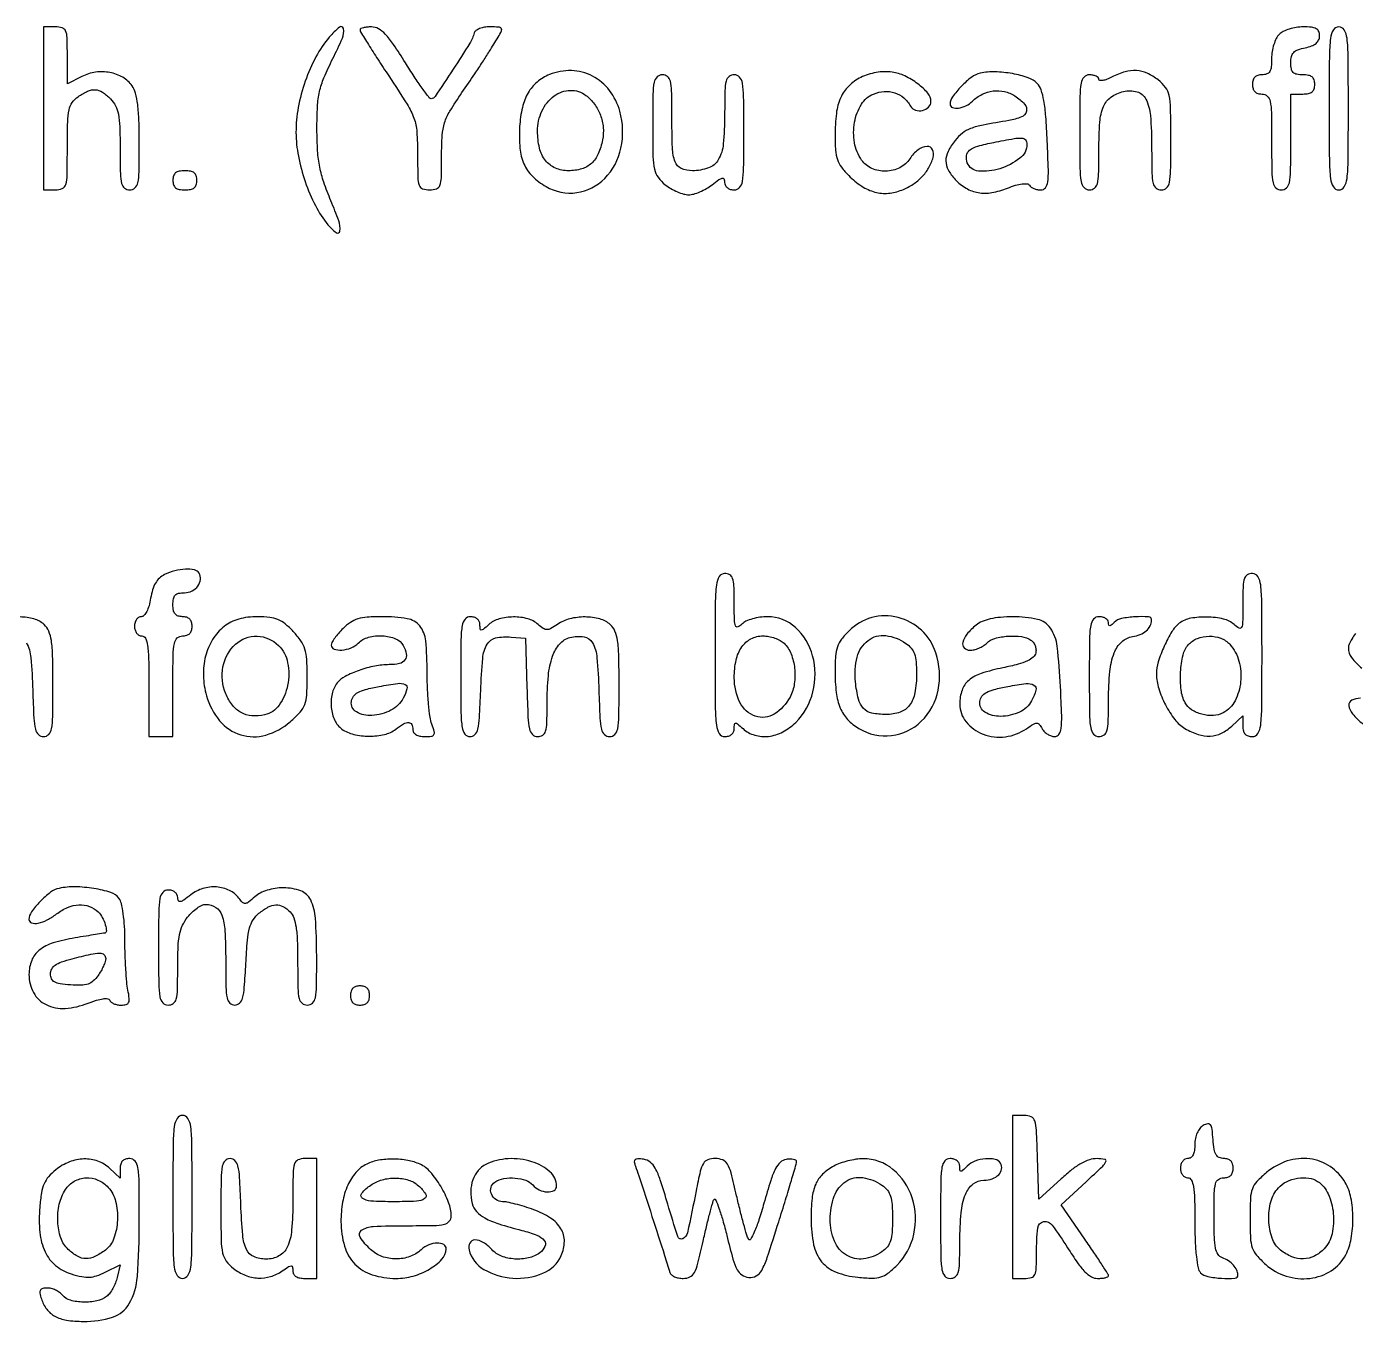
# Model space of a CAD drawing. Extents: x 23 to 201, y 13 to 268.
# Drawn here: x 96.99 to 120.43, y 46.36 to 69.21 of the extents above; entities that cross this region are included whole.
import ezdxf

# ---------------------------------------------------------------- set-up
doc = ezdxf.new("R2010")
doc.units = 0
doc.header["$MEASUREMENT"] = 0

msp = doc.modelspace()

# ---------------------------------------------------------------- linework, layer by layer
for points in [[(97.29, 67.7646), (97.29, 66.3264), (97.5015, 66.3264, 0.103725), (97.624231, 66.352138, 0.224878), (97.685938, 66.42321, 0.064491), (97.709266, 66.584342, 0.003744), (97.713, 67.083003, -0.006144), (97.718488, 67.529557, -0.046036), (97.743087, 67.739609, -0.099457), (97.798472, 67.868144, -0.088901), (97.901024, 67.971303, -0.044201), (98.071082, 68.069275, -0.125563), (98.204539, 68.094181, -0.130881), (98.330207, 68.051754, -0.049921), (98.4744, 67.9338, -0.080195), (98.562025, 67.812438, -0.069381), (98.612497, 67.663515, -0.038985), (98.63721, 67.440353, -0.008091), (98.6436, 67.0455, 0.004884), (98.647843, 66.611155, 0.052938), (98.669726, 66.437438, 0.1727), (98.721305, 66.357517, 0.165398), (98.8128, 66.3264, 0.183754), (98.904942, 66.361446, 0.161924), (98.956524, 66.450947, 0.046497), (98.977971, 66.64722, 0.003978), (98.982, 67.153576, 0.008384), (98.975314, 67.552261, 0.022939), (98.952966, 67.833109, 0.032164), (98.914635, 68.032871, 0.08952), (98.854995, 68.162077, 0.108403), (98.690788, 68.313167, 0.086093), (98.464356, 68.39739, 0.081234), (98.210431, 68.403033, 0.080888), (97.967532, 68.327545), (97.713, 68.200568), (97.713, 68.701684, 0.007517), (97.708286, 69.015241, 0.092591), (97.682923, 69.131538, 0.224565), (97.622907, 69.185207, 0.072079), (97.5015, 69.2028), (97.29, 69.2028)], [(102.331988, 69.020354, 0.054679), (102.096729, 68.675625, 0.038274), (101.907766, 68.244508, 0.037779), (101.784135, 67.781736, 0.048018), (101.744605, 67.3416, 0.046395), (101.786471, 66.920585, 0.035182), (101.906814, 66.472127, 0.035531), (102.08658, 66.051099, 0.05165), (102.306988, 65.71305, 0.063005), (102.453103, 65.573068, 0.573666), (102.517944, 65.600754, 0.116745), (102.498608, 65.781035, 0.015989), (102.360395, 66.13605, -0.017744), (102.234983, 66.46156, -0.034851), (102.162976, 66.729443, -0.033047), (102.126706, 67.013836, -0.014364), (102.114489, 67.394865, -0.012989), (102.123629, 67.798355, -0.042977), (102.159242, 68.061493, -0.045549), (102.238153, 68.306605, -0.015948), (102.39409, 68.642715, 0.01548), (102.561821, 69.003364, 0.142797), (102.582355, 69.172683, 0.57945), (102.512968, 69.1986, 0.042481)], [(102.8736, 69.151559, 0.138652), (102.883799, 69.115487, 0.001447), (103.022708, 68.890937, 0.004494), (103.186643, 68.632836, 0.002889), (103.3812, 68.33629, -0.006588), (103.703723, 67.836678, -0.052354), (103.824475, 67.590142, -0.070754), (103.875029, 67.352451, -0.017075), (103.8888, 66.949331, 0.005138), (103.892929, 66.547585, 0.07684), (103.917131, 66.409843, 0.228011), (103.97795, 66.347829, 0.086911), (104.1003, 66.3264, 0.083673), (104.222516, 66.346997, 0.227908), (104.283155, 66.407234, 0.079784), (104.30757, 66.540398, 0.005525), (104.3118, 66.923242, -0.015333), (104.323058, 67.29026, -0.062306), (104.364257, 67.509467, -0.059546), (104.45903, 67.716562, -0.013225), (104.671154, 68.044192, 0.001164), (104.898305, 68.377144, 0.004774), (105.033639, 68.580664, 0.005811), (105.15193, 68.766989, 0.002361), (105.308827, 69.02329, 0.022521), (105.367989, 69.131702, 0.288434), (105.363262, 69.175675, 0.215325), (105.318764, 69.198722, 0.01343), (105.16698, 69.2028, 0.039685), (105.068993, 69.19501, 0.050985), (104.981692, 69.171736, 0.060457), (104.91671, 69.137642, 0.17813), (104.88808, 69.09705, -0.073987), (104.808357, 68.913332, -0.005584), (104.515359, 68.454494, -0.002454), (104.196424, 67.972305, -0.246122), (104.12746, 67.934732, -0.241909), (104.0938, 67.951345, -0.004248), (103.970725, 68.120458, -0.009658), (103.830285, 68.325163, -0.006159), (103.674553, 68.5683, 0.009563), (103.46357, 68.892815, 0.040112), (103.318146, 69.074205, 0.072194), (103.197078, 69.170258, 0.132404), (103.076343, 69.2028, 0.02386), (102.998646, 69.19909, 0.038051), (102.933156, 69.187748, 0.044487), (102.886387, 69.171389, 0.294445)], [(119.080543, 69.069857, 0.08308), (119.029504, 68.998308, 0.037349), (118.986652, 68.890762, 0.035644), (118.957406, 68.767663, 0.040521), (118.9476, 68.646857, -0.023451), (118.940542, 68.496451, -0.109001), (118.914112, 68.414207, -0.175917), (118.862929, 68.371579, -0.086762), (118.7784, 68.3568, 0.072254), (118.704531, 68.346069, 0.124864), (118.6515, 68.3145, 0.124864), (118.619931, 68.261469, 0.072254), (118.6092, 68.1876, 0.072254), (118.619931, 68.113731, 0.124864), (118.6515, 68.0607, 0.124864), (118.704531, 68.029131, 0.072254), (118.7784, 68.0184, -0.186821), (118.870649, 67.982685, -0.160003), (118.92222, 67.8915, -0.045528), (118.943602, 67.691304, -0.003852), (118.9476, 67.1724, 0.003852), (118.951598, 66.653496, 0.045528), (118.97298, 66.4533, 0.160003), (119.024551, 66.362115, 0.186821), (119.1168, 66.3264, 0.186821), (119.209049, 66.362115, 0.160003), (119.26062, 66.4533, 0.045528), (119.282002, 66.653496, 0.003852), (119.286, 67.1724), (119.286, 68.0184), (119.4975, 68.0184, 0.044917), (119.597562, 68.027407, 0.124434), (119.661412, 68.05647, 0.149477), (119.696939, 68.108477, 0.07578), (119.709, 68.1876, 0.07578), (119.696939, 68.266723, 0.149477), (119.661412, 68.31873, 0.124434), (119.597562, 68.347793, 0.044917), (119.4975, 68.3568, -0.045605), (119.389898, 68.366635, -0.153202), (119.328091, 68.399312, -0.151783), (119.295699, 68.461658, -0.044502), (119.286, 68.570415, -0.057239), (119.298543, 68.679622, -0.134881), (119.337304, 68.75111, -0.116012), (119.411571, 68.799218, -0.036622), (119.5398, 68.83479, 0.038727), (119.653538, 68.866858, 0.084595), (119.731842, 68.911797, 0.112059), (119.777388, 68.970748, 0.109085), (119.7936, 69.044175, 0.100869), (119.777851, 69.121447, 0.168631), (119.733776, 69.170084, 0.101503), (119.650187, 69.195769, 0.023958), (119.503543, 69.2028, 0.040521), (119.382737, 69.192994, 0.035644), (119.259638, 69.163748, 0.037349), (119.152092, 69.120896, 0.08308)], [(119.9628, 67.7646, 0.001893), (119.966261, 66.850567, 0.027391), (119.986438, 66.527325, 0.106183), (120.036524, 66.380468, 0.263491), (120.132, 66.3264, 0.263491), (120.227476, 66.380468, 0.106183), (120.277562, 66.527325, 0.027391), (120.297739, 66.850567, 0.001893), (120.3012, 67.7646, 0.001893), (120.297739, 68.678633, 0.027391), (120.277562, 69.001875, 0.106183), (120.227476, 69.148732, 0.263491), (120.132, 69.2028, 0.263491), (120.036524, 69.148732, 0.106183), (119.986438, 69.001875, 0.027391), (119.966261, 68.678633, 0.001893)], [(106.2153, 68.361423, 0.077786), (105.995388, 68.228477, 0.087773), (105.837151, 68.039344, 0.074765), (105.736596, 67.781875, 0.040369), (105.688184, 67.44418, 0.036361), (105.692375, 67.063001, 0.082921), (105.763102, 66.785022, 0.095839), (105.91197, 66.570063, 0.061428), (106.154149, 66.385462, 0.168101), (106.693847, 66.278582, 0.166012), (107.187472, 66.527223, 0.142823), (107.47525, 67.064888, 0.119847), (107.455238, 67.713454, 0.095774), (107.272826, 68.081292, 0.109918), (106.973522, 68.333651, 0.112889), (106.60216, 68.431139, 0.105486)], [(116.13465, 68.318996, -0.02557), (116.045372, 68.278085, -0.050261), (115.970341, 68.256662, -0.084503), (115.919903, 68.256204, -0.368225), (115.902, 68.277217, 0.200715), (115.88928, 68.307626, 0.084908), (115.852297, 68.333423, 0.064957), (115.797566, 68.350949, 0.045076), (115.7328, 68.3568, 0.212584), (115.639623, 68.315309, 0.142907), (115.588275, 68.20875, 0.038318), (115.567375, 67.973339, 0.002988), (115.5636, 67.3416, 0.002988), (115.567375, 66.709861, 0.038318), (115.588275, 66.47445, 0.142907), (115.639623, 66.367891, 0.212584), (115.7328, 66.3264, 0.162547), (115.824191, 66.356917, 0.17424), (115.875759, 66.435416, 0.054053), (115.897719, 66.605754, 0.005053), (115.902, 67.02933, -0.017377), (115.919216, 67.524534, -0.08184), (115.984637, 67.800436, -0.141088), (116.115311, 67.963203, -0.094756), (116.333988, 68.062188, -0.128703), (116.574315, 68.057408, -0.209078), (116.729503, 67.929821, -0.099008), (116.811572, 67.636821, -0.018935), (116.8326, 67.081757, 0.00454), (116.836763, 66.623261, 0.050594), (116.858488, 66.44197, 0.169159), (116.910079, 66.358852, 0.171694), (117.0018, 66.3264, 0.192601), (117.094251, 66.363384, 0.156307), (117.145793, 66.45782, 0.043773), (117.167058, 66.665548, 0.00363), (117.171, 67.20856, 0.004502), (117.165973, 67.766921, 0.047471), (117.140302, 67.993379, 0.108869), (117.076577, 68.134321, 0.065786), (116.948091, 68.26606, 0.059278), (116.754009, 68.384545, 0.091428), (116.563896, 68.432549, 0.087176), (116.362634, 68.410539, 0.049535)], [(108.0342, 67.47464, 0.004502), (108.039227, 66.916279, 0.047471), (108.064898, 66.689821, 0.108869), (108.128623, 66.548879, 0.065786), (108.257109, 66.41714, 0.035873), (108.356311, 66.350027, 0.0301), (108.469964, 66.293306, 0.031167), (108.580552, 66.254136, 0.069636), (108.6687, 66.2418, 0.069636), (108.756848, 66.254136, 0.031167), (108.867436, 66.293306, 0.0301), (108.981089, 66.350027, 0.035873), (109.080291, 66.41714, -0.010926), (109.20258, 66.50908, -0.109252), (109.261039, 66.534153, -0.356195), (109.291744, 66.517505, -0.097709), (109.3032, 66.45944, 0.119112), (109.315838, 66.407142, 0.107981), (109.351248, 66.36418, 0.095021), (109.405697, 66.336051, 0.071968), (109.4724, 66.3264, 0.212584), (109.565577, 66.367891, 0.142907), (109.616925, 66.47445, 0.038318), (109.637825, 66.709861, 0.002988), (109.6416, 67.3416, 0.002988), (109.637825, 67.973339, 0.038318), (109.616925, 68.20875, 0.142907), (109.565577, 68.315309, 0.212584), (109.4724, 68.3568, 0.163088), (109.380989, 68.326169, 0.173951), (109.329419, 68.247401, 0.053838), (109.307474, 68.076424, 0.00502), (109.3032, 67.650812, -0.022769), (109.279793, 67.137082, -0.10844), (109.191462, 66.858546, -0.177132), (109.019625, 66.714678, -0.08682), (108.73454, 66.6648, -0.105246), (108.538534, 66.70652, -0.202062), (108.43059, 66.821786, -0.08003), (108.382554, 67.066116, -0.008602), (108.3726, 67.644619, 0.004955), (108.368341, 68.074356, 0.05341), (108.346425, 68.246627, 0.173362), (108.294851, 68.325939, 0.164181), (108.2034, 68.3568, 0.192601), (108.110949, 68.319816, 0.156307), (108.059407, 68.22538, 0.043773), (108.038142, 68.017652, 0.00363)], [(111.704397, 68.311596, 0.076841), (111.490571, 68.157573, 0.093845), (111.350385, 67.955296, 0.073911), (111.273086, 67.677448, 0.030958), (111.249, 67.288812, 0.018108), (111.258527, 67.025841, 0.064324), (111.292118, 66.860892, 0.07835), (111.362603, 66.727382, 0.035833), (111.49196, 66.578025, 0.051884), (111.720188, 66.392814, 0.078622), (111.953066, 66.288502, 0.086547), (112.189675, 66.266781, 0.078053), (112.428926, 66.324547, 0.044961), (112.625226, 66.427382, 0.058394), (112.781839, 66.556397, 0.061081), (112.899158, 66.712968, 0.056371), (112.978994, 66.89745, 0.184877), (112.969337, 67.035541, 0.305717), (112.873054, 67.093512, 0.154221), (112.712837, 67.033671, 0.082001), (112.56808, 66.8763, -0.131713), (112.390841, 66.718057, -0.110262), (112.145652, 66.65616, -0.111397), (111.899453, 66.704591, -0.136761), (111.719097, 66.852824, -0.110542), (111.59273, 67.159529, -0.086827), (111.593663, 67.520072, -0.093267), (111.713407, 67.836468, -0.158891), (111.92618, 68.018557, -0.081792), (112.117883, 68.063338, -0.096322), (112.30255, 68.039985, -0.098109), (112.462458, 67.949817, -0.088118), (112.583111, 67.802429, 0.189571), (112.668348, 67.732667, 0.135847), (112.792678, 67.727546, 0.139206), (112.899823, 67.78685, 0.199757), (112.941, 67.885804, 0.180372), (112.886786, 68.031199, 0.052372), (112.709187, 68.197425, 0.050883), (112.479787, 68.336814, 0.07562), (112.255181, 68.404666, 0.043663), (112.120627, 68.412095, 0.033832), (111.974545, 68.397474, 0.033707), (111.831095, 68.363161, 0.042195)], [(113.809836, 68.385469, 0.11167), (113.659192, 68.31614, 0.03693), (113.476257, 68.153229, 0.035489), (113.322229, 67.969788, 0.158177), (113.2794, 67.837791, 0.316232), (113.320321, 67.77956, 0.120908), (113.424228, 67.768607, 0.081185), (113.558319, 67.809739, 0.081618), (113.672059, 67.891373, -0.0812), (113.841013, 68.012849, -0.084986), (114.037237, 68.071778, -0.086731), (114.23849, 68.061536, -0.089277), (114.422116, 67.983476, -0.061097), (114.591545, 67.840164, -0.252138), (114.623981, 67.714548, -0.239836), (114.536855, 67.613606, -0.056559), (114.31575, 67.551232, 0.00633), (113.859811, 67.470798, 0.042419), (113.638388, 67.409026, 0.079598), (113.494833, 67.327647, 0.05749), (113.365031, 67.196795, 0.050306), (113.242704, 67.004253, 0.117379), (113.203722, 66.839084, 0.125661), (113.244322, 66.68135, 0.062101), (113.366341, 66.512576, 0.071976), (113.55989, 66.356998, 0.092022), (113.774394, 66.278738, 0.084826), (114.016252, 66.279449, 0.052153), (114.290959, 66.357372, -0.020423), (114.433511, 66.407762, -0.041584), (114.549455, 66.433179, -0.056048), (114.634476, 66.43494, -0.235714), (114.676629, 66.408849, 0.106869), (114.707066, 66.37724, 0.051129), (114.757072, 66.350619, 0.047404), (114.817252, 66.332511, 0.049427), (114.87892, 66.3264, 0.228415), (114.958462, 66.364737, 0.136607), (115.000281, 66.46337, 0.039697), (115.010897, 66.674981, 0.003764), (114.991829, 67.19355, 0.007514), (114.96638, 67.622129, 0.024843), (114.931407, 67.902692, 0.037735), (114.883429, 68.091274, 0.110983), (114.814352, 68.205057, 0.12007), (114.65483, 68.30621, 0.037121), (114.377428, 68.377609, 0.0374), (114.071679, 68.409194, 0.059339)], [(106.857131, 67.994559, -0.071271), (107.00871, 67.839396, -0.068709), (107.112886, 67.646053, -0.068072), (107.161439, 67.430015, -0.067749), (107.150321, 67.208511, -0.056381), (107.074799, 66.962706, -0.105911), (106.954315, 66.794569, -0.11361), (106.782009, 66.697793, -0.071495), (106.552454, 66.6648, -0.099991), (106.31896, 66.711966, -0.127435), (106.144994, 66.844806, -0.108267), (106.038991, 67.064554, -0.058507), (106.0038, 67.364269, -0.10771), (106.08097, 67.718342, -0.127035), (106.296568, 67.98392, -0.152328), (106.582404, 68.083057, -0.173278)], [(114.633, 67.133396, -0.233487), (114.510157, 66.884676, -0.088034), (114.155962, 66.701326, -0.094994), (113.779162, 66.658705, -0.289613), (113.581778, 66.805847, -0.128026), (113.567617, 66.932048, -0.195002), (113.622471, 67.02608, -0.096609), (113.766922, 67.098533, -0.019646), (114.046867, 67.164967, -0.004625), (114.405918, 67.231962, -0.05732), (114.544297, 67.240372, -0.216385), (114.607425, 67.207506, -0.167692)], [(99.5742, 66.4956, 0.07578), (99.586261, 66.416477, 0.149477), (99.621787, 66.36447, 0.124434), (99.685638, 66.335407, 0.044917), (99.7857, 66.3264, 0.044917), (99.885762, 66.335407, 0.124434), (99.949612, 66.36447, 0.149477), (99.985139, 66.416477, 0.07578), (99.9972, 66.4956, 0.07578), (99.985139, 66.574723, 0.149477), (99.949612, 66.62673, 0.124434), (99.885762, 66.655793, 0.044917), (99.7857, 66.6648, 0.044917), (99.685638, 66.655793, 0.124434), (99.621787, 66.62673, 0.149477), (99.586261, 66.574723, 0.07578)], [(99.425, 59.539233, 0.078563), (99.336667, 59.47802, 0.07007), (99.267453, 59.390311, 0.058698), (99.21622, 59.272726, 0.033784), (99.181538, 59.121959, -0.028796), (99.152615, 58.990235, -0.050932), (99.11185, 58.886822, -0.068367), (99.064062, 58.818996, -0.208048), (99.013487, 58.797, 0.144224), (98.969218, 58.783959, 0.099455), (98.931501, 58.747298, 0.083793), (98.906084, 58.692478, 0.066835), (98.8974, 58.6278, 0.072314), (98.906864, 58.562708, 0.08892), (98.934412, 58.50795, 0.10214), (98.975591, 58.471561, 0.130775), (99.0243, 58.4586, -0.292784), (99.089446, 58.416876, -0.072528), (99.127029, 58.2894, -0.030643), (99.14658, 58.04744, -0.004841), (99.1512, 57.5703), (99.1512, 56.682), (99.3627, 56.682), (99.5742, 56.682), (99.5742, 57.5703, -0.003595), (99.578133, 58.117405, -0.043488), (99.599379, 58.326413, -0.15568), (99.650915, 58.421402, -0.193568), (99.7434, 58.4586, 0.072254), (99.817269, 58.469331, 0.124864), (99.8703, 58.5009, 0.124864), (99.901869, 58.553931, 0.072254), (99.9126, 58.6278, 0.072254), (99.901869, 58.701669, 0.124864), (99.8703, 58.7547, 0.124864), (99.817269, 58.786269, 0.072254), (99.7434, 58.797, -0.07578), (99.664277, 58.809061, -0.149477), (99.61227, 58.844588, -0.124434), (99.583207, 58.908438, -0.044917), (99.5742, 59.0085, -0.045238), (99.583812, 59.114523, -0.146716), (99.615595, 59.176754, -0.152702), (99.675467, 59.20979, -0.050326), (99.776649, 59.22, 0.114303), (99.910827, 59.25108, 0.11922), (100.015279, 59.337739, 0.135053), (100.060511, 59.453518, 0.165879), (100.034782, 59.566034, 0.209314), (99.953317, 59.622313, 0.05902), (99.795825, 59.633986, 0.052053), (99.607275, 59.605887, 0.049352)], [(109.134, 58.1202, 0.001893), (109.137461, 57.206167, 0.027391), (109.157638, 56.882925, 0.106183), (109.207724, 56.736068, 0.263491), (109.3032, 56.682, 0.07174), (109.371565, 56.69186, 0.10155), (109.425691, 56.720651, 0.113349), (109.460142, 56.765616, 0.107422), (109.4724, 56.822012, -0.025779), (109.476547, 56.902386, -0.38433), (109.49577, 56.919724, -0.177905), (109.530045, 56.90713, -0.007828), (109.627111, 56.822012, 0.112587), (109.832861, 56.706564, 0.10166), (110.076413, 56.68594, 0.092191), (110.328045, 56.764332, 0.075023), (110.555606, 56.932221, 0.136346), (110.86002, 57.470894, 0.126562), (110.854666, 58.106115, 0.143268), (110.552109, 58.60539, 0.187498), (110.059106, 58.797, 0.036318), (109.925499, 58.787282, 0.034962), (109.792947, 58.758322, 0.037123), (109.679188, 58.715604, 0.08822), (109.605343, 58.664057, -0.095735), (109.534275, 58.616008, -0.434171), (109.49355, 58.63398, -0.079355), (109.475373, 58.735258, -0.004802), (109.4724, 59.044757, 0.008291), (109.467463, 59.342465, 0.071385), (109.444283, 59.473045, 0.188388), (109.393002, 59.535098, 0.127626), (109.3032, 59.5584, 0.263491), (109.207724, 59.504332, 0.106183), (109.157638, 59.357475, 0.027391), (109.137461, 59.034233, 0.001893)], [(118.44, 59.037688, -0.004044), (118.437295, 58.703267, -0.09272), (118.418253, 58.609851, -0.445513), (118.374599, 58.594086, -0.061049), (118.285289, 58.656988, 0.127406), (118.098804, 58.754576, 0.051283), (117.811362, 58.791044, 0.051222), (117.520019, 58.768086, 0.117644), (117.319948, 58.679889, 0.094734), (117.190019, 58.535426, 0.03005), (117.054734, 58.27777, 0.030593), (116.949732, 58.000698, 0.075412), (116.9172, 57.786229, 0.076466), (116.956753, 57.529106, 0.044101), (117.077062, 57.239241, 0.044444), (117.242369, 56.981557, 0.094787), (117.419175, 56.82568, 0.053796), (117.653893, 56.719146, 0.092098), (117.866339, 56.69031, 0.10097), (118.06133, 56.740105, 0.075872), (118.244197, 56.865947), (118.44, 57.049894), (118.44, 56.865947, 0.060458), (118.45006, 56.783051, 0.126195), (118.480604, 56.726143, 0.134525), (118.533213, 56.693183, 0.073191), (118.6092, 56.682, 0.263491), (118.704676, 56.736068, 0.106183), (118.754762, 56.882925, 0.027391), (118.774939, 57.206167, 0.001893), (118.7784, 58.1202, 0.001893), (118.774939, 59.034233, 0.027391), (118.754762, 59.357475, 0.106183), (118.704676, 59.504332, 0.263491), (118.6092, 59.5584, 0.128966), (118.519318, 59.534825, 0.188069), (118.468022, 59.472161, 0.070556), (118.444902, 59.340087, 0.008105)], [(100.475945, 58.623261, 0.089031), (100.273938, 58.396024, 0.075241), (100.148865, 58.099285, 0.069944), (100.111545, 57.758375, 0.060667), (100.165966, 57.402652, 0.106001), (100.398325, 56.960876, 0.144704), (100.770493, 56.712785, 0.146735), (101.213672, 56.708726, 0.110016), (101.643956, 56.944564, 0.026405), (101.818681, 57.115122, 0.096493), (101.899531, 57.246321, 0.077021), (101.934456, 57.413333, 0.013103), (101.943, 57.739317, 0.014352), (101.934206, 58.04563, 0.060591), (101.901654, 58.226117, 0.078505), (101.831205, 58.369692, 0.034642), (101.697558, 58.534253, 0.031219), (101.553151, 58.670687, 0.074021), (101.427153, 58.747389, 0.071829), (101.281927, 58.785346, 0.028066), (101.074467, 58.797, 0.030013), (100.894971, 58.786216, 0.040648), (100.735845, 58.75375, 0.044588), (100.596445, 58.69942, 0.051487)], [(102.573655, 58.589345, 0.01959), (102.494153, 58.503358, 0.023867), (102.426999, 58.416709, 0.023416), (102.378381, 58.339978, 0.130216), (102.366, 58.293245, 0.323762), (102.415792, 58.224409, 0.100014), (102.550428, 58.208314, 0.075587), (102.715414, 58.247165, 0.101154), (102.843386, 58.3317, -0.132977), (103.022409, 58.434439, -0.078187), (103.269613, 58.459376, -0.081579), (103.501636, 58.407901, -0.176366), (103.635936, 58.287652, -0.073851), (103.689136, 58.139131, -0.210456), (103.665869, 58.034263, -0.181895), (103.568263, 57.970627, -0.054529), (103.388831, 57.951, 0.049634), (103.133852, 57.925626, 0.035101), (102.856222, 57.849223, 0.035315), (102.612133, 57.743332, 0.104472), (102.47175, 57.627914, 0.115931), (102.380766, 57.436476, 0.078546), (102.367177, 57.194354, 0.080466), (102.428301, 56.96577, 0.135294), (102.554024, 56.813697, 0.096294), (102.762697, 56.720756, 0.056259), (103.035599, 56.689338, 0.05668), (103.305175, 56.71939, 0.106223), (103.50312, 56.811591, -0.027442), (103.642303, 56.905324, -0.137546), (103.732128, 56.929648, -0.28686), (103.784457, 56.89628, -0.111566), (103.8042, 56.8089, 0.140037), (103.819141, 56.756598, 0.117904), (103.860251, 56.715967, 0.088415), (103.926494, 56.690392, 0.048056), (104.013606, 56.682, 0.027503), (104.1329, 56.688567, 0.237221), (104.176288, 56.716735, 0.20536), (104.183104, 56.771394, 0.020576), (104.140506, 56.899007, -0.057263), (104.108462, 57.025071, -0.011209), (104.082236, 57.258035, -0.011763), (104.064057, 57.532405, -0.010659), (104.058, 57.816495, 0.023372), (104.031941, 58.373684, 0.147718), (103.925997, 58.633797, 0.18424), (103.706782, 58.761152, 0.0405), (103.264943, 58.797, 0.01666), (103.002215, 58.788243, 0.056354), (102.833556, 58.757688, 0.075259), (102.703145, 58.695966, 0.048316)], [(104.6502, 57.7395, 0.002977), (104.654048, 57.093252, 0.034816), (104.674571, 56.842041, 0.123479), (104.723162, 56.726088, 0.23632), (104.811234, 56.682, 0.200042), (104.898395, 56.718325, 0.138214), (104.950886, 56.812974, 0.044213), (104.979904, 57.014074, 0.004655), (105.001584, 57.488871, -0.01295), (105.037325, 58.06261, -0.107043), (105.114427, 58.31064, -0.214154), (105.26461, 58.421111, -0.074862), (105.5385, 58.43834), (105.7923, 58.4163), (105.81641, 57.54915, 0.004008), (105.835136, 57.026458, 0.043091), (105.862571, 56.816541, 0.143988), (105.91584, 56.719516, 0.198209), (106.00676, 56.682, 0.145561), (106.095134, 56.708285, 0.180235), (106.145784, 56.776887, 0.063008), (106.168315, 56.922536, 0.006908), (106.173, 57.261576, -0.022438), (106.195192, 57.755843, -0.060577), (106.268569, 58.098853, -0.095194), (106.394311, 58.317671, -0.154592), (106.575248, 58.429268, -0.099859), (106.824226, 58.44094, -0.233456), (106.973, 58.336758, -0.104213), (107.052152, 58.074877, -0.014043), (107.085514, 57.497872, 0.004389), (107.104309, 57.009236, 0.045528), (107.13201, 56.810097, 0.148393), (107.185359, 56.717746, 0.190328), (107.275864, 56.682, 0.204666), (107.366454, 56.720703, 0.147084), (107.41702, 56.819951, 0.041309), (107.438066, 57.037218, 0.003498), (107.442, 57.599488, 0.005395), (107.436513, 58.107977, 0.030932), (107.414056, 58.376548, 0.062152), (107.368345, 58.542093, 0.11087), (107.287289, 58.656988, 0.119779), (107.102163, 58.757437, 0.063507), (106.841898, 58.79196, 0.061863), (106.571724, 58.759784, 0.09249), (106.355845, 58.661675, -0.022103), (106.238836, 58.587201, -0.131402), (106.169467, 58.56865, -0.1522), (106.105324, 58.588639, -0.032862), (106.013109, 58.661675, 0.120003), (105.83146, 58.760134, 0.065902), (105.579084, 58.79216, 0.065758), (105.326299, 58.757383, 0.117416), (105.143311, 58.656988, -0.007828), (105.046245, 58.57187, -0.177905), (105.01197, 58.559276, -0.38433), (104.992747, 58.576614, -0.025779), (104.9886, 58.656988, 0.107422), (104.976342, 58.713384, 0.113349), (104.941891, 58.758349, 0.10155), (104.887765, 58.78714, 0.07174), (104.8194, 58.797, 0.218517), (104.725994, 58.754132, 0.138781), (104.674734, 58.643663, 0.036854), (104.653931, 58.399459, 0.002827)], [(111.496292, 58.549708, 0.034655), (111.364006, 58.397692, 0.078636), (111.29251, 58.263614, 0.065165), (111.258596, 58.098672, 0.018162), (111.249, 57.834588, 0.029224), (111.271102, 57.45676, 0.069715), (111.34214, 57.185427, 0.088135), (111.471777, 56.983658, 0.07271), (111.671112, 56.822882, 0.163239), (112.245985, 56.700388, 0.167714), (112.771035, 56.951443, 0.15035), (113.067218, 57.501451, 0.129285), (113.026615, 58.159423, 0.124984), (112.772649, 58.557875, 0.126913), (112.360707, 58.784092, 0.128975), (111.896046, 58.780921, 0.131256)], [(113.735815, 58.647069, 0.045725), (113.575671, 58.489065, 0.11511), (113.501688, 58.343967, 0.255015), (113.526991, 58.247715, 0.206445), (113.626498, 58.2048, 0.061199), (113.701859, 58.214059, 0.039095), (113.785665, 58.242077, 0.038899), (113.864761, 58.283109, 0.057335), (113.925986, 58.3317, -0.130794), (114.068949, 58.414562, -0.049662), (114.298224, 58.45296, -0.049583), (114.535147, 58.445283, -0.10877), (114.704774, 58.383717, -0.095236), (114.746192, 58.344763, -0.06635), (114.776681, 58.288101, -0.064026), (114.792118, 58.223124, -0.07446), (114.789374, 58.159731, -0.166034), (114.744744, 58.08196, -0.073552), (114.644077, 58.016877, -0.043632), (114.47595, 57.957429, -0.012947), (114.21, 57.896065, 0.027955), (113.828903, 57.796001, 0.096499), (113.60648, 57.673023, 0.136802), (113.489173, 57.502074, 0.08256), (113.4486, 57.25803, 0.171333), (113.560886, 56.939966, 0.134957), (113.859353, 56.725188, 0.120319), (114.2553, 56.679058, 0.122484), (114.625026, 56.821296, -0.014196), (114.746931, 56.901623, -0.139451), (114.805539, 56.918293, -0.225069), (114.850249, 56.897094, -0.043796), (114.901853, 56.821296, 0.069915), (114.94235, 56.768005, 0.055074), (114.999163, 56.722869, 0.056288), (115.062853, 56.692194, 0.084006), (115.123654, 56.681833, 0.249552), (115.198304, 56.721455, 0.12028), (115.236976, 56.825994, 0.036902), (115.24602, 57.045719, 0.00385), (115.2252, 57.561649, 0.016791), (115.16692, 58.274186, 0.120971), (115.047736, 58.594746, 0.191845), (114.819622, 58.749131, 0.055022), (114.387238, 58.795119, 0.019684), (114.166106, 58.78553, 0.035209), (113.986409, 58.757803, 0.043441), (113.843628, 58.712019, 0.072666)], [(115.7328, 57.7395, 0.002827), (115.736531, 57.079541, 0.036854), (115.757334, 56.835338, 0.138781), (115.808594, 56.724868, 0.218517), (115.902, 56.682, 0.154243), (115.99308, 56.710782, 0.17792), (116.044748, 56.785262, 0.057533), (116.067283, 56.945874, 0.005639), (116.072447, 57.33765, -0.022612), (116.095684, 57.830461, -0.068342), (116.171743, 58.157056, -0.113807), (116.304132, 58.353965, -0.15406), (116.496318, 58.445979, 0.060224), (116.630086, 58.481723, 0.082176), (116.736584, 58.546345, 0.095266), (116.805568, 58.633159, 0.115783), (116.831305, 58.73355, 0.399491), (116.776895, 58.793172, 0.032181), (116.544074, 58.794709, 0.034539), (116.300306, 58.763634, 0.148466), (116.17272, 58.69548, -0.018208), (116.120152, 58.646607, -0.180052), (116.09235, 58.63626, -0.354955), (116.075956, 58.649576, -0.051663), (116.0712, 58.69548, 0.163305), (116.058205, 58.734205, 0.096011), (116.021497, 58.767179, 0.077243), (115.966713, 58.789457, 0.05808), (115.902, 58.797, 0.218517), (115.808594, 58.754132, 0.138781), (115.757334, 58.643663, 0.036854), (115.736531, 58.399459, 0.002827)], [(101.4354, 58.2894, -0.148729), (101.59771, 57.985176, -0.098142), (101.597372, 57.585897, -0.104062), (101.447627, 57.235516, -0.188002), (101.191635, 57.064904, -0.072273), (100.966376, 57.048678, -0.107172), (100.777182, 57.104295, -0.104361), (100.624578, 57.234777, -0.065774), (100.506819, 57.438525, -0.144561), (100.456692, 57.911595, -0.163297), (100.677045, 58.309916, -0.195172), (101.058677, 58.451936, -0.191325)], [(110.351334, 58.32898, -0.103783), (110.473958, 58.141232, -0.065609), (110.536548, 57.886258, -0.063777), (110.53175, 57.615123, -0.083235), (110.455916, 57.379329, -0.135232), (110.178483, 57.079177, -0.22623), (109.843597, 57.041881, -0.199552), (109.572121, 57.283848, -0.112693), (109.4724, 57.720676, -0.053335), (109.505586, 58.030897, -0.097371), (109.606061, 58.263812, -0.122926), (109.767674, 58.406928, -0.120617), (109.978754, 58.4586, -0.046458), (110.081288, 58.449052, -0.037293), (110.188421, 58.420524, -0.038571), (110.284183, 58.378686, -0.074234)], [(112.499176, 58.326903, -0.067033), (112.592398, 58.240945, -0.088567), (112.64923, 58.140614, -0.064297), (112.678606, 58.002984, -0.020471), (112.6872, 57.793172, -0.042563), (112.658248, 57.453679, -0.118551), (112.564371, 57.235394, -0.149744), (112.397477, 57.113358, -0.083717), (112.147213, 57.07116, -0.052043), (111.899114, 57.097054, -0.153823), (111.751578, 57.180208, -0.128783), (111.663108, 57.343643, -0.031948), (111.609322, 57.645886, -0.090639), (111.639448, 58.084728, -0.168632), (111.833635, 58.378904, -0.196122), (112.143524, 58.463302, -0.123012)], [(118.208797, 58.31055, -0.116955), (118.370598, 58.01481, -0.091289), (118.402035, 57.648837, -0.09632), (118.302261, 57.31256, -0.15086), (118.091733, 57.099719, -0.113052), (117.920854, 57.053116, -0.075642), (117.718602, 57.075433, -0.077064), (117.536014, 57.155817, -0.128414), (117.422568, 57.27837, -0.095147), (117.352113, 57.50479, -0.04205), (117.343337, 57.819237, -0.041621), (117.385824, 58.122166, -0.128964), (117.480212, 58.303889, -0.116655), (117.639114, 58.413294, -0.09064), (117.845869, 58.453042, -0.091336), (118.051892, 58.417035, -0.121121)], [(103.635343, 57.359441, -0.151932), (103.418689, 57.146036, -0.103607), (103.083069, 57.05322, -0.146344), (102.811485, 57.116035, -0.308764), (102.721017, 57.301458, -0.121915), (102.75836, 57.392912, -0.111999), (102.835032, 57.45981, -0.061955), (102.971847, 57.512972, -0.014571), (103.212, 57.566099, -0.012319), (103.542122, 57.62071, -0.149457), (103.667511, 57.600807, -0.361356), (103.701645, 57.525017, -0.055317)], [(114.716587, 57.314607, -0.163839), (114.503435, 57.114193, -0.104229), (114.168136, 57.038471, -0.139615), (113.893182, 57.112508, -0.302599), (113.803617, 57.301458, -0.121915), (113.84096, 57.392912, -0.111999), (113.917632, 57.45981, -0.061955), (114.054447, 57.512972, -0.014571), (114.2946, 57.566099, -0.016421), (114.622571, 57.617594, -0.166604), (114.755663, 57.589606, -0.338915), (114.79131, 57.500309, -0.054474)], [(97.566636, 54.004104, 0.111112), (97.415922, 53.934356, 0.036821), (97.233005, 53.7712, 0.035356), (97.078979, 53.587644, 0.158165), (97.0362, 53.455791, 0.332502), (97.081612, 53.395052, 0.12119), (97.195593, 53.389853, 0.070524), (97.356571, 53.446152, 0.047352), (97.520715, 53.5518, -0.065945), (97.716818, 53.667972, -0.088708), (97.917575, 53.714167, -0.100146), (98.103238, 53.686029, -0.109272), (98.256857, 53.588057, -0.074605), (98.329425, 53.489868, -0.049518), (98.382592, 53.359999, -0.058949), (98.401889, 53.248822, -0.423302), (98.36865, 53.21291, 0.033197), (98.352324, 53.211444, 0.000209), (98.207384, 53.188601, 0.000852), (98.041828, 53.162147, 0.000543), (97.84936, 53.130843, 0.033087), (97.462601, 53.040908, 0.094003), (97.218413, 52.913136, 0.130431), (97.083784, 52.733017, 0.095909), (97.0362, 52.487231, 0.12384), (97.117358, 52.164581, 0.156965), (97.337556, 51.952529, 0.131586), (97.673983, 51.886606, 0.07668), (98.077795, 51.97743, -0.018175), (98.227216, 52.029941, -0.041028), (98.344222, 52.056055, -0.059432), (98.425756, 52.057593, -0.295469), (98.459857, 52.030328, 0.1498), (98.483326, 51.997395, 0.062817), (98.530824, 51.969641, 0.054377), (98.593025, 51.950762, 0.046543), (98.661225, 51.9444, 0.062281), (98.751015, 51.955628, 0.227921), (98.793802, 51.991448, 0.137396), (98.804628, 52.061865, 0.019215), (98.781075, 52.208775, -0.026837), (98.760636, 52.34999, -0.007381), (98.743732, 52.574018, -0.007436), (98.732083, 52.828834, -0.007703), (98.7282, 53.080905, 0.014663), (98.72081, 53.332854, 0.020346), (98.69841, 53.557605, 0.020868), (98.665233, 53.738128, 0.104084), (98.62245, 53.831192, 0.160344), (98.481068, 53.930954, 0.033557), (98.181932, 54.000812, 0.035587), (97.848732, 54.03128, 0.058106)], [(99.890115, 53.890672, -0.011057), (99.764718, 53.796447, -0.103848), (99.703349, 53.769384, -0.349323), (99.671243, 53.785441, -0.109154), (99.6588, 53.84176, 0.119112), (99.646162, 53.894058, 0.107981), (99.610752, 53.93702, 0.095021), (99.556303, 53.965149, 0.071968), (99.4896, 53.9748, 0.212584), (99.396423, 53.933309, 0.142907), (99.345075, 53.82675, 0.038318), (99.324175, 53.591339, 0.002988), (99.3204, 52.9596, 0.002988), (99.324175, 52.327861, 0.038318), (99.345075, 52.09245, 0.142907), (99.396423, 51.985891, 0.212584), (99.4896, 51.9444, 0.155834), (99.580737, 51.973511, 0.177691), (99.632272, 52.048724, 0.056822), (99.654422, 52.211207, 0.005492), (99.6588, 52.609791, -0.010306), (99.666161, 52.966872, -0.038434), (99.692609, 53.189864, -0.058933), (99.745155, 53.35244, -0.059112), (99.83414, 53.498091, -0.036765), (99.912025, 53.583387, -0.037771), (100.000903, 53.65552, -0.040585), (100.087293, 53.705576, -0.111464), (100.15562, 53.721, -0.149016), (100.329098, 53.668124, -0.161365), (100.437008, 53.528829, -0.07202), (100.491309, 53.254405, -0.01289), (100.5048, 52.73118, 0.004547), (100.509042, 52.264751, 0.04521), (100.530213, 52.070476, 0.146711), (100.578671, 51.979681, 0.199901), (100.663391, 51.9444, 0.193431), (100.748532, 51.978618, 0.136741), (100.801642, 52.06829, 0.047053), (100.83359, 52.255659, 0.005602), (100.860401, 52.676367, -0.007767), (100.888458, 53.088502, -0.04288), (100.925887, 53.307581, -0.07987), (100.988188, 53.449247, -0.079269), (101.091882, 53.564667, -0.04321), (101.255645, 53.675337, -0.116864), (101.389764, 53.713215, -0.137582), (101.512948, 53.68426, -0.070387), (101.640857, 53.588057, -0.114336), (101.705324, 53.484707, -0.0454), (101.745205, 53.321239, -0.028773), (101.767477, 53.077246, -0.008375), (101.7738, 52.699757, 0.00454), (101.777963, 52.241261, 0.050594), (101.799688, 52.05997, 0.169159), (101.851279, 51.976852, 0.171694), (101.943, 51.9444, 0.19), (102.035311, 51.980792, 0.158825), (102.086588, 52.073607, 0.044538), (102.107222, 52.27783, 0.003695), (102.109509, 52.81155, 0.014682), (102.087797, 53.480118, 0.098114), (102.003479, 53.800388, 0.192585), (101.82964, 53.958245, 0.089423), (101.524522, 54.013255, 0.036073), (101.37558, 54.002495, 0.040633), (101.235721, 53.970418, 0.043902), (101.113611, 53.919592, 0.063434), (101.017812, 53.852798, -0.016649), (100.909097, 53.760806, -0.150318), (100.851707, 53.738509, -0.215214), (100.802262, 53.756658, -0.038664), (100.736105, 53.832431, 0.121117), (100.570753, 53.968699, 0.095155), (100.345495, 54.028254, 0.090116), (100.103219, 54.001248, 0.094217)], [(98.3898, 52.766924, -0.081257), (98.3809, 52.71252, -0.024344), (98.350193, 52.634048, -0.023704), (98.306574, 52.547981, -0.023639), (98.254967, 52.466347, -0.057158), (98.169508, 52.369927, -0.10057), (98.078029, 52.316213, -0.077501), (97.956431, 52.294617, -0.023462), (97.768517, 52.299473, -0.018174), (97.583737, 52.319713, -0.090378), (97.485205, 52.352991, -0.164437), (97.43494, 52.408167, -0.103595), (97.4169, 52.4943, -0.122287), (97.438381, 52.580817, -0.118154), (97.498005, 52.648532, -0.070356), (97.609445, 52.705582, -0.019603), (97.7976, 52.762442, -0.006768), (98.128846, 52.843761, -0.054963), (98.283745, 52.862027, -0.181381), (98.358767, 52.834532, -0.218544)], [(102.7044, 52.1136, 0.072254), (102.715131, 52.039731, 0.124864), (102.7467, 51.9867, 0.124864), (102.799731, 51.955131, 0.072254), (102.8736, 51.9444, 0.072254), (102.947469, 51.955131, 0.124864), (103.0005, 51.9867, 0.124864), (103.032069, 52.039731, 0.072254), (103.0428, 52.1136, 0.072254), (103.032069, 52.187469, 0.124864), (103.0005, 52.2405, 0.124864), (102.947469, 52.272069, 0.072254), (102.8736, 52.2828, 0.072254), (102.799731, 52.272069, 0.124864), (102.7467, 52.2405, 0.124864), (102.715131, 52.187469, 0.072254)], [(99.5742, 48.5604, 0.001893), (99.577661, 47.646367, 0.027391), (99.597838, 47.323125, 0.106183), (99.647924, 47.176268, 0.263491), (99.7434, 47.1222, 0.263491), (99.838876, 47.176268, 0.106183), (99.888962, 47.323125, 0.027391), (99.909139, 47.646367, 0.001893), (99.9126, 48.5604, 0.001893), (99.909139, 49.474433, 0.027391), (99.888962, 49.797675, 0.106183), (99.838876, 49.944532, 0.263491), (99.7434, 49.9986, 0.263491), (99.647924, 49.944532, 0.106183), (99.597838, 49.797675, 0.027391), (99.577661, 49.474433, 0.001893)], [(114.3792, 48.5604), (114.3792, 47.1222), (114.5907, 47.1222, 0.066729), (114.711442, 47.138386, 0.220761), (114.771217, 47.188844, 0.100139), (114.797163, 47.296944, 0.008987), (114.8022, 47.577141, -0.024899), (114.824036, 48.015355, -0.34149), (114.926701, 48.123866, -0.279117), (115.080061, 48.060925, -0.019849), (115.350825, 47.662825, 0.012577), (115.524129, 47.399875, 0.041627), (115.656184, 47.240229, 0.067568), (115.769743, 47.151808, 0.132426), (115.879575, 47.1222, 0.02251), (115.953016, 47.125508, 0.03607), (116.01491, 47.135632, 0.041031), (116.059427, 47.1502, 0.301825), (116.0712, 47.167927, 0.142222), (116.061983, 47.199676, 0.001823), (115.948569, 47.377106, 0.005131), (115.813738, 47.581715, 0.003321), (115.653734, 47.815813), (115.236268, 48.417973), (115.674884, 48.826105, 0.002862), (115.969087, 49.10302, 0.092025), (116.026595, 49.182491, 0.494956), (116.005527, 49.223322, 0.042322), (115.869161, 49.235719, 0.079744), (115.735259, 49.215058, 0.050428), (115.590204, 49.151493, 0.038888), (115.426538, 49.041549, 0.018837), (115.234661, 48.87765), (114.8445, 48.5181), (114.820056, 49.25835, 0.004188), (114.800241, 49.736863, 0.063773), (114.771079, 49.899771, 0.211231), (114.707488, 49.972151, 0.108827), (114.587406, 49.9986), (114.3792, 49.9986)], [(117.74205, 49.819869, 0.096815), (117.682044, 49.768663, 0.063351), (117.634769, 49.690648, 0.056729), (117.60428, 49.593781, 0.047935), (117.594, 49.486796, -0.034648), (117.586404, 49.377306, -0.083147), (117.562097, 49.299949, -0.125984), (117.521796, 49.254094, -0.150915), (117.4671, 49.2372, 0.130775), (117.418391, 49.224239, 0.10214), (117.377212, 49.18785, 0.08892), (117.349664, 49.133092, 0.072314), (117.3402, 49.068, 0.072314), (117.349664, 49.002908, 0.08892), (117.377212, 48.94815, 0.10214), (117.418391, 48.911761, 0.130775), (117.4671, 48.8988, -0.277782), (117.531359, 48.860115, -0.081953), (117.569439, 48.74652, -0.034303), (117.589241, 48.53031, -0.005688), (117.594, 48.11202, 0.009379), (117.600386, 47.771633, 0.019071), (117.620608, 47.504844, 0.019949), (117.651297, 47.306732, 0.149044), (117.69552, 47.22372, 0.148466), (117.823106, 47.155566, 0.034539), (118.066874, 47.124491, 0.032181), (118.299695, 47.126028, 0.399491), (118.354105, 47.18565, 0.112853), (118.332829, 47.270684, 0.067658), (118.273331, 47.356719, 0.061294), (118.185464, 47.431972, 0.058146), (118.08045, 47.485266, -0.162374), (118.004436, 47.546159, -0.093886), (117.959859, 47.655777, -0.042543), (117.937762, 47.848807, -0.007235), (117.9324, 48.219345, -0.005319), (117.93674, 48.627291, -0.055753), (117.958817, 48.792718, -0.176421), (118.010366, 48.86916, -0.158365), (118.1016, 48.8988, 0.072254), (118.175469, 48.909531, 0.124864), (118.2285, 48.9411, 0.124864), (118.260069, 48.994131, 0.072254), (118.2708, 49.068, 0.072032), (118.260216, 49.141086, 0.121387), (118.229108, 49.194274, 0.1239), (118.177384, 49.226231, 0.076875), (118.106464, 49.2372, -0.107454), (118.024338, 49.255056, -0.157131), (117.970104, 49.304564, -0.090073), (117.93649, 49.399732, -0.020485), (117.916114, 49.570273, 0.012024), (117.896899, 49.758017, 0.121322), (117.86886, 49.830846, 0.29905), (117.821889, 49.849643, 0.078384)], [(97.509665, 49.03981, 0.044055), (97.381153, 48.916954, 0.078257), (97.303081, 48.793432, 0.062091), (97.256288, 48.632779, 0.019169), (97.225786, 48.382083, 0.043495), (97.227679, 47.931102, 0.087515), (97.32081, 47.588902, 0.109842), (97.506583, 47.349095, 0.100785), (97.782033, 47.201469, 0.022828), (97.968884, 47.154663, 0.062734), (98.104169, 47.144566, 0.069689), (98.229414, 47.168648, 0.033419), (98.380771, 47.231916), (98.643564, 47.363014), (98.591135, 47.136857, -0.039269), (98.561299, 47.042515, -0.031136), (98.515061, 46.94607, -0.032057), (98.460521, 46.861612, -0.065411), (98.405784, 46.80495, -0.116772), (98.235074, 46.724678, -0.058631), (97.996409, 46.703158, -0.059478), (97.767166, 46.736871, -0.154523), (97.6284, 46.8261, 0.065329), (97.576002, 46.87468, 0.044421), (97.505685, 46.915723, 0.044436), (97.429262, 46.943684, 0.065577), (97.35854, 46.953, 0.053914), (97.277615, 46.944249, 0.216713), (97.238754, 46.915177, 0.171606), (97.229962, 46.861312, 0.032318), (97.25431, 46.762975, 0.082883), (97.348424, 46.578939, 0.109744), (97.490219, 46.456053, 0.086596), (97.697627, 46.386698, 0.03585), (97.993512, 46.363491, 0.077202), (98.511829, 46.440498, 0.192272), (98.804191, 46.677645, 0.109979), (98.94719, 47.156295, 0.017811), (98.982, 48.133199, 0.002668), (98.978313, 48.824183, 0.035366), (98.957609, 49.07805, 0.134346), (98.906457, 49.192848, 0.22481), (98.8128, 49.2372, 0.072431), (98.738426, 49.226369, 0.127134), (98.685496, 49.194488, 0.125354), (98.654174, 49.14058, 0.069346), (98.6436, 49.064704), (98.6436, 48.892209), (98.458448, 49.064704, 0.102147), (98.252379, 49.190038, 0.092533), (98.00596, 49.229377, 0.086613), (97.74805, 49.177357, 0.075901)], [(100.4202, 48.35504, 0.004502), (100.425227, 47.796679, 0.047471), (100.450898, 47.570221, 0.108869), (100.514623, 47.429279, 0.065786), (100.643109, 47.29754, 0.072189), (100.850423, 47.178182, 0.082044), (101.074199, 47.129422, 0.084253), (101.296875, 47.15566, 0.081584), (101.501176, 47.253897, -0.009314), (101.614497, 47.330164, -0.144431), (101.659004, 47.343294, -0.36009), (101.682604, 47.323766, -0.047099), (101.6892, 47.253897, 0.13044), (101.703901, 47.198505, 0.124394), (101.744316, 47.15652, 0.092847), (101.810751, 47.130617, 0.046685), (101.9007, 47.1222), (102.1122, 47.1222), (102.1122, 48.1797), (102.1122, 49.2372), (101.9007, 49.2372, 0.102675), (101.777983, 49.211732, 0.225214), (101.716328, 49.141221, 0.065147), (101.692954, 48.981542, 0.00381), (101.6892, 48.488912, -0.020444), (101.668068, 47.972301, -0.087472), (101.590203, 47.675136, -0.16185), (101.443868, 47.518585, -0.127221), (101.217239, 47.461895, -0.099489), (100.999088, 47.507548, -0.185817), (100.871642, 47.63164, -0.086839), (100.804612, 47.885607, -0.012122), (100.771584, 48.430329, 0.004655), (100.749904, 48.905126, 0.044213), (100.720886, 49.106226, 0.138214), (100.668395, 49.200875, 0.200042), (100.581234, 49.2372, 0.210341), (100.494253, 49.198915, 0.141168), (100.445211, 49.100188, 0.041351), (100.424254, 48.886812, 0.003812)], [(102.993749, 49.140371, 0.101778), (102.802492, 48.993577, 0.072855), (102.657054, 48.765603, 0.062403), (102.566357, 48.470066, 0.044349), (102.537081, 48.124347, 0.070627), (102.600659, 47.689503, 0.121448), (102.784067, 47.374972, 0.124562), (103.088791, 47.186748, 0.076518), (103.5081, 47.1222, 0.069361), (103.811259, 47.164458, 0.063504), (104.101256, 47.288382, 0.071379), (104.316248, 47.45983, 0.17827), (104.393709, 47.641899, 0.286922), (104.351038, 47.71829, 0.133809), (104.23626, 47.745954, 0.091076), (104.084359, 47.713391, 0.089538), (103.952924, 47.628881, -0.103448), (103.752744, 47.507834, -0.085813), (103.506731, 47.466492, -0.085477), (103.260246, 47.510137, -0.101403), (103.058752, 47.633096, -0.059849), (102.876809, 47.848573, -0.40997), (102.901347, 47.971846, -0.138631), (103.106258, 48.039903, -0.011291), (103.6773, 48.0528, 0.004071), (104.171971, 48.056828, 0.048845), (104.36135, 48.078491, 0.170105), (104.447349, 48.13104, 0.173026), (104.481, 48.22537, 0.093391), (104.436323, 48.462477, 0.042162), (104.296248, 48.74752, 0.042072), (104.113197, 49.001165, 0.10894), (103.933905, 49.135929, 0.062686), (103.715024, 49.204193, 0.043123), (103.455905, 49.227816, 0.043541), (103.200602, 49.206757, 0.070726)], [(105.092511, 49.133126, 0.108233), (104.954734, 49.02515, 0.088696), (104.862632, 48.861847, 0.079894), (104.826635, 48.660769, 0.065996), (104.851453, 48.444209, 0.125364), (104.927743, 48.302997, 0.082362), (105.074283, 48.188871, 0.048572), (105.320166, 48.084836, 0.013326), (105.725278, 47.969858, -0.028911), (105.992714, 47.884869, -0.132863), (106.123027, 47.789918, -0.28765), (106.13519, 47.686218, -0.12464), (106.042855, 47.574666, -0.101996), (105.844861, 47.484321, -0.072658), (105.601132, 47.464846, -0.074272), (105.367733, 47.515472, -0.118896), (105.2001, 47.6298, 0.069157), (105.046932, 47.758064, 0.141964), (104.897699, 47.800492, 0.275779), (104.809436, 47.747197, 0.188478), (104.795421, 47.627759, 0.199801), (105.059649, 47.280318, 0.11647), (105.568541, 47.126069, 0.114394), (106.099718, 47.214729, 0.189751), (106.421984, 47.526114, 0.105147), (106.477084, 47.774849, 0.138281), (106.41618, 47.998083, 0.114053), (106.233879, 48.186732, 0.057874), (105.936424, 48.334018, 0.010924), (105.773026, 48.388583, 0.01171), (105.611121, 48.43462, 0.011323), (105.4705, 48.467689, 0.052824), (105.387795, 48.476218, -0.151987), (105.267822, 48.513184, -0.149481), (105.189052, 48.611902, -0.164888), (105.183141, 48.730315, -0.18439), (105.251222, 48.821443, -0.098241), (105.410838, 48.883098, -0.061778), (105.611216, 48.892998, -0.063673), (105.799014, 48.854694, -0.138295), (105.9192, 48.7719, 0.111276), (106.032577, 48.684554, 0.096468), (106.178548, 48.648452, 0.134063), (106.295186, 48.674097, 0.282172), (106.340905, 48.75075, 0.214225), (106.222882, 49.005187, 0.104676), (105.903504, 49.182082, 0.087719), (105.484368, 49.23357, 0.099409)], [(107.728225, 49.105529, -0.01292), (107.789214, 48.933426, -0.000397), (108.021797, 48.217068, -0.000659), (108.244038, 47.52761, -0.006099), (108.33618, 47.22795, 0.15124), (108.363085, 47.187444, 0.066153), (108.418565, 47.153264, 0.056848), (108.491972, 47.130035, 0.048262), (108.572953, 47.1222, 0.115684), (108.69087, 47.149852, 0.156044), (108.769016, 47.22567, 0.061601), (108.831903, 47.388834, 0.006856), (108.923449, 47.77785, -0.004137), (108.982462, 48.034882, -0.005705), (109.039988, 48.264609, -0.003718), (109.091805, 48.456141, -0.067506), (109.116796, 48.514201, -0.613465), (109.144172, 48.512254, -0.01483), (109.202732, 48.361106, -0.016228), (109.270259, 48.14848, -0.008473), (109.341218, 47.879701, 0.006701), (109.450099, 47.461279, 0.053754), (109.522976, 47.27634, 0.128268), (109.607159, 47.18376, 0.115722), (109.729143, 47.139605, 0.157472), (109.859538, 47.165426, 0.143265), (109.956098, 47.263361, 0.043833), (110.055317, 47.494084, 0.003584), (110.25668, 48.1198, 0.001647), (110.377607, 48.5095, 0.002528), (110.479516, 48.847869, 0.000844), (110.565615, 49.140885, 0.071146), (110.5722, 49.18693, 0.279816), (110.558954, 49.208746, 0.072708), (110.51848, 49.222803, 0.052402), (110.459406, 49.227802, 0.031628), (110.389323, 49.221934, 0.15326), (110.285642, 49.171733, 0.086468), (110.201065, 49.058898, 0.041277), (110.115279, 48.849129, 0.007547), (109.99505, 48.447121, -0.009455), (109.90611, 48.153815, -0.022512), (109.826235, 47.940538, -0.032454), (109.761071, 47.811695, -0.587806), (109.72427, 47.812621, -0.049507), (109.693777, 47.888108, -0.004421), (109.637921, 48.085221, -0.005729), (109.575942, 48.322181, -0.004438), (109.513707, 48.58155, 0.006474), (109.415561, 48.983361, 0.067381), (109.351536, 49.140424, 0.169388), (109.268928, 49.211943, 0.094778), (109.136884, 49.2372, 0.082573), (109.006117, 49.215456, 0.178699), (108.928197, 49.15203, 0.077428), (108.873105, 49.013846, 0.007805), (108.799282, 48.66615, -0.003967), (108.648343, 47.927381, -0.235557), (108.565652, 47.823466, -0.449634), (108.477984, 47.861479, -0.007367), (108.299887, 48.4335, 0.006857), (108.167295, 48.860902, 0.045123), (108.079148, 49.066681, 0.101379), (107.989735, 49.173492, 0.133492), (107.873531, 49.223494, 0.025606), (107.770239, 49.232788, 0.182086), (107.723376, 49.21717, 0.266776), (107.708673, 49.178974, 0.053166)], [(111.229977, 49.105325, 0.066586), (111.030306, 48.959687, 0.100988), (110.90823, 48.783657, 0.076504), (110.844904, 48.538053, 0.025127), (110.82642, 48.164112, 0.050503), (110.872018, 47.717635, 0.119887), (111.013712, 47.417696, 0.132007), (111.266927, 47.233718, 0.067614), (111.651893, 47.14325, 0.017575), (111.909993, 47.127578, 0.08061), (112.05818, 47.147762, 0.093987), (112.181064, 47.212311, 0.028585), (112.338696, 47.35288, 0.143225), (112.638383, 47.900306, 0.131453), (112.609413, 48.543066, 0.143486), (112.271306, 49.046431, 0.178423), (111.74354, 49.233813, 0.035374), (111.618363, 49.223439, 0.022942), (111.475927, 49.194672, 0.023068), (111.33872, 49.153536, 0.03997)], [(113.1102, 48.1797, 0.002827), (113.113931, 47.519741, 0.036854), (113.134734, 47.275538, 0.138781), (113.185994, 47.165068, 0.218517), (113.2794, 47.1222, 0.154243), (113.37048, 47.150982, 0.17792), (113.422148, 47.225462, 0.057533), (113.444683, 47.386074, 0.005639), (113.449847, 47.77785, -0.021971), (113.472935, 48.281186, -0.071361), (113.549651, 48.605539, -0.128345), (113.682893, 48.788274, -0.173066), (113.874098, 48.8565, 0.083023), (114.022657, 48.881339, 0.115545), (114.136387, 48.952864, 0.153372), (114.187041, 49.051372, 0.183043), (114.167286, 49.15327, 0.203383), (114.070578, 49.221718, 0.074668), (113.900102, 49.232913, 0.069168), (113.717217, 49.19171, 0.106825), (113.581543, 49.104257, -0.008694), (113.500053, 49.025553, -0.18989), (113.46975, 49.013614, -0.385629), (113.452291, 49.029432, -0.024648), (113.4486, 49.104257, 0.119287), (113.435957, 49.156499, 0.107897), (113.400532, 49.199432, 0.094927), (113.346078, 49.227552, 0.071973), (113.2794, 49.2372, 0.218517), (113.185994, 49.194332, 0.138781), (113.134734, 49.083863, 0.036854), (113.113931, 48.839659, 0.002827)], [(118.859804, 48.992673, 0.028827), (118.687089, 48.830716, 0.103661), (118.608128, 48.70288, 0.075807), (118.574653, 48.533748, 0.01102), (118.5669, 48.182033, 0.011401), (118.574774, 47.836786, 0.070616), (118.607595, 47.662944, 0.097429), (118.683615, 47.530738, 0.031384), (118.843185, 47.36906, 0.106418), (119.206559, 47.162368, 0.106348), (119.622884, 47.123438, 0.112705), (119.999701, 47.25806, 0.132252), (120.254848, 47.537364, 0.077006), (120.351136, 47.824513, 0.04443), (120.380707, 48.188645, 0.044679), (120.345809, 48.547021, 0.087017), (120.244918, 48.815088, 0.112551), (119.978618, 49.096552, 0.115864), (119.619385, 49.231035, 0.110736), (119.224667, 49.194197, 0.095789)], [(98.433088, 48.728508, -0.123964), (98.563235, 48.483855, -0.072041), (98.596108, 48.150834, -0.073436), (98.533692, 47.829846, -0.145195), (98.38275, 47.621531, -0.049123), (98.197719, 47.506242, -0.119752), (98.041989, 47.471306, -0.126189), (97.892807, 47.512391, -0.057622), (97.728952, 47.633096, -0.124492), (97.598302, 47.835562, -0.069985), (97.543973, 48.124899, -0.067111), (97.571174, 48.432657, -0.089705), (97.68043, 48.690277, -0.117886), (97.83523, 48.836253, -0.118203), (98.039165, 48.896237, -0.115048), (98.252522, 48.857779, -0.107361)], [(103.903289, 48.758788, -0.060074), (104.029972, 48.61295, -0.420398), (104.013061, 48.529828, -0.133844), (103.869893, 48.484275, -0.010486), (103.4658, 48.4758, -0.01294), (103.063306, 48.486218, -0.144174), (102.913474, 48.538904, -0.444506), (102.903813, 48.626585, -0.058309), (103.061624, 48.767103, -0.085506), (103.264009, 48.862485, -0.070039), (103.50146, 48.893521, -0.072676), (103.729247, 48.857934, -0.109305)], [(112.076176, 48.767103, -0.069999), (112.171804, 48.677876, -0.092879), (112.228211, 48.573389, -0.061564), (112.256389, 48.424315, -0.015962), (112.2642, 48.1797, -0.015962), (112.256389, 47.935085, -0.061564), (112.228211, 47.786011, -0.092879), (112.171804, 47.681524, -0.069999), (112.076176, 47.592297, -0.121833), (111.750841, 47.466657, -0.172599), (111.450332, 47.53252, -0.156919), (111.239342, 47.782049, -0.097964), (111.1644, 48.160876, -0.086404), (111.235785, 48.570884, -0.161192), (111.44143, 48.833464, -0.185033), (111.740196, 48.900538, -0.117011)], [(119.759785, 48.834055, -0.142688), (119.94611, 48.612215, -0.07981), (120.03602, 48.268511, -0.079026), (120.014083, 47.910211, -0.133574), (119.874904, 47.645752, -0.089422), (119.703345, 47.517377, -0.108829), (119.509198, 47.468377, -0.103609), (119.305051, 47.504695, -0.074668), (119.105022, 47.622325, -0.13957), (118.956242, 47.833937, -0.075229), (118.897061, 48.149709, -0.073713), (118.933831, 48.476428, -0.11965), (119.066462, 48.720718, -0.098742), (119.211355, 48.828234, -0.069991), (119.405194, 48.888576, -0.071592), (119.603132, 48.892356, -0.116748)]]:
    msp.add_lwpolyline(points, format="xyb", close=True)
for points in [[(96.9902, 58.336758, -0.104213), (97.069352, 58.074877, -0.014043), (97.102714, 57.497872, 0.004389), (97.121509, 57.009236, 0.045528), (97.14921, 56.810097, 0.148393), (97.202559, 56.717746, 0.190328), (97.293064, 56.682, 0.204666), (97.383654, 56.720703, 0.147084), (97.43422, 56.819951, 0.041309), (97.455266, 57.037218, 0.003498), (97.4592, 57.599488, 0.005395), (97.453713, 58.107977, 0.030932), (97.431256, 58.376548, 0.062152), (97.385545, 58.542093, 0.11087), (97.304489, 58.656988, 0.115321), (97.123443, 58.757294, 0.068645), (96.878179, 58.791666, 0.065411)], [(120.429383, 58.499956, 0.030685), (120.362199, 58.403153, 0.032248), (120.315096, 58.312874, 0.104482), (120.3012, 58.2471, 0.162462), (120.358665, 58.074913, 0.059148), (120.538611, 57.886485, 0.053133)], [(120.5127, 57.3588, 0.116331), (120.360262, 57.322847, 0.313103), (120.309536, 57.230144, 0.154862), (120.37296, 57.085589, 0.037654), (120.561491, 56.90102, 0.125036)]]:
    msp.add_lwpolyline(points, format="xyb")

doc.saveas('drawing.dxf')
